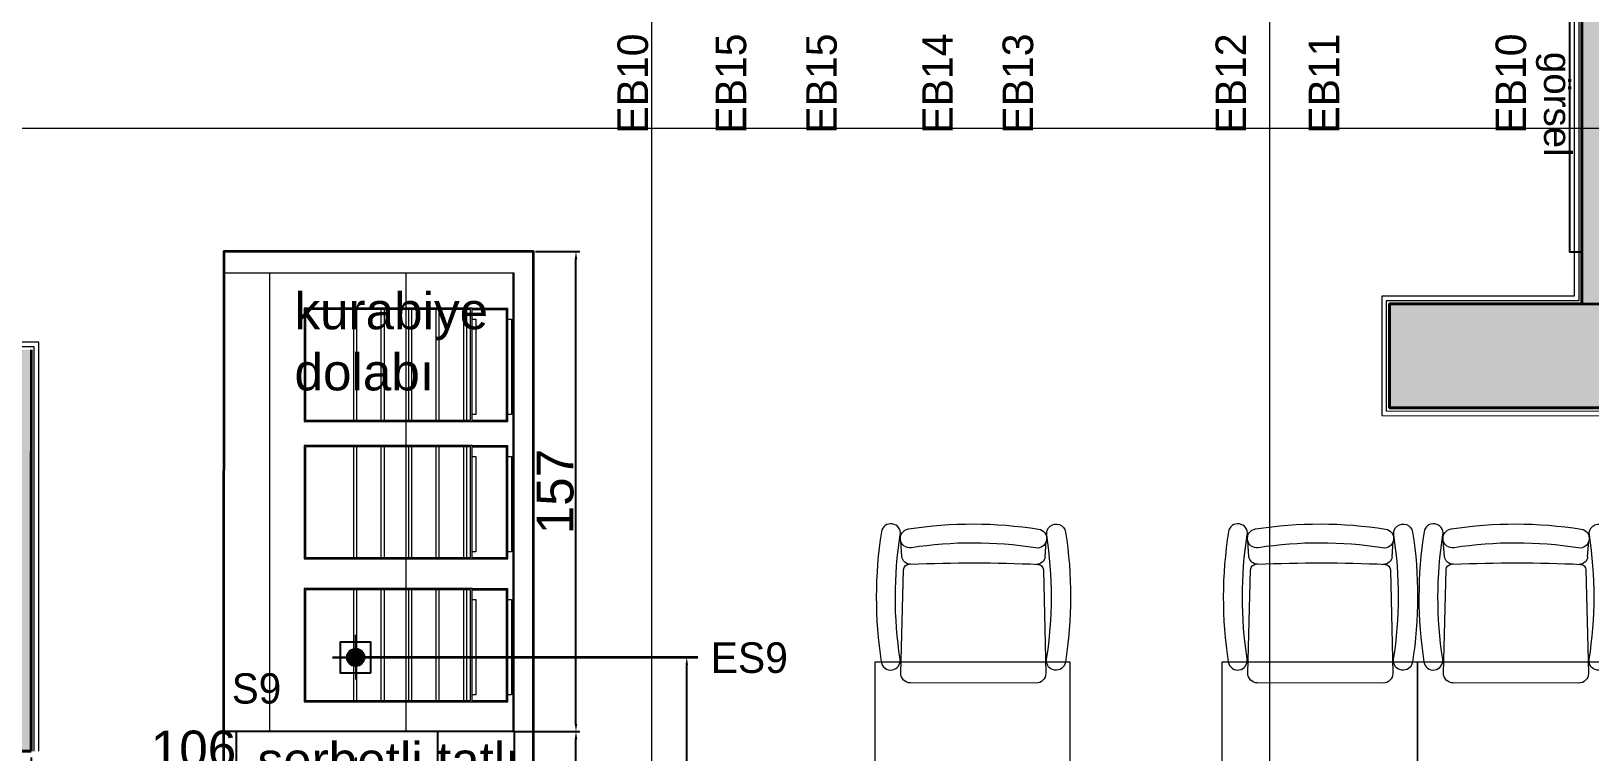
# Model space of a CAD drawing. Header units: millimetres. Extents: x 30084 to 42641, y -1284 to 1636.
# Drawn here: x 34789 to 35299, y 772 to 1008 of the extents above; entities that cross this region are included whole.
import ezdxf
from ezdxf.enums import TextEntityAlignment as Align

# ---------------------------------------------------------------- set-up
doc = ezdxf.new("R2010")
doc.units = ezdxf.units.MM
doc.layers.add('-DWG_ANA', color=7, linetype='Continuous')
doc.layers.add('t_makine', color=177, linetype='Continuous')
for name, color, linetype, lineweight in [('ELK', 1, 'Continuous', 35), ('no3_ahsap gorunus on ince', 34, 'Continuous', 13), ('no3_duvar kaplama', 8, 'Continuous', 0), ('no3_duvar mevcut', 4, 'Continuous', 35), ('no3_paslanmaz gorunus on', 163, 'Continuous', 15), ('no3_sandalye masa', 248, 'Continuous', 15), ('no3_yazı tefriş', 152, 'Continuous', 0), ('no3_ölçü tefriş', 252, 'Continuous', 0), ('t_yazı', 144, 'Continuous', 25)]:
    doc.layers.add(name, color=color, linetype=linetype, lineweight=lineweight)
doc.styles.add('20', font='GOTHIC.TTF', dxfattribs={"height": 10})
doc.styles.get("Standard").update_dxf_attribs({"font": 'arial.ttf'})
doc.styles.add('TAKSİM', font='GOTHIC.TTF', dxfattribs={"height": 20})
doc.styles.add('Ölçü50', font='arial.ttf', dxfattribs={"width": 0.7})
doc.dimstyles.new('ISO-25', dxfattribs={"dimtxt": 12, "dimasz": 2.5, "dimexe": 1.25, "dimexo": 0.625, "dimtad": 1, "dimdec": 0, "dimtxsty": 'Standard', "dimcen": 2.5, "dimadec": 0, "dimazin": 0, "dimtfac": 1, "dimtdec": 0, "dimtmove": 0, "dimatfit": 3, "dimfxl": 1, "dimarcsym": 0})

# ---------------------------------------------------------------- blocks, each defined once
blk = doc.blocks.new('K-BKLEME')
for p, q in [((28.51, 50.38), (29.01, 56.7)), ((-29.29, 50.29), (-29.81, 56.61)), ((-28.62, 44.96), (-29.62, 3.17)), ((28.98, 3.25), (27.85, 45.04)), ((-25.67, -0.78), (25.04, -0.7))]:
    blk.add_line(p, q)
for points in [[(-29.92, 8.87, -0.077504), (-29.99, 59.05, 1), (-37.61, 60.23, 0.077504), (-37.53, 7.67, 1)], [(-25.49, 53.81, -0.077504), (24.69, 53.88, 1), (25.87, 61.5, 0.077504), (-26.69, 61.42, 1)], [(29.25, 8.96, 0.077504), (29.18, 59.14, -1), (36.79, 60.34, -0.077504), (36.87, 7.78, -1)]]:
    blk.add_lwpolyline(points, format="xyb", close=True)
for centre, radius, start, end in [((25.13, 50.65), 3.39, 267.5228, 355.47671), ((-25.92, 50.57), 3.39, 184.69448, 272.6484), ((-26.36, 44.9), 2.26, 92.71973, 178.61685), ((-0.25, -519.63), 567.43, 87.45146, 92.6484), ((25.59, 44.98), 2.26, 1.55435, 87.45146), ((-25.67, 3.17), 3.95, 180.0856, 270.0856), ((25.03, 3.25), 3.95, 270.0856, 0.0856)]:
    blk.add_arc(centre, radius, start, end)
blk = doc.blocks.new('girişkat duvarlarım')
at = {"layer": 'no3_duvar kaplama'}
h = blk.add_hatch(color=251, dxfattribs=at)
h.dxf.hatch_style = 1
h.paths.add_polyline_path([(35924.39, 339.77), (35853.39, 339.77), (35853.39, 536.02), (36055.39, 536.02), (36055.39, 424.77), (35946.39, 424.77), (35946.39, 497.77), (35853.39, 497.77), (35853.39, 414.77), (35863.39, 414.77), (35863.39, 487.79), (35936.39, 487.77), (35936.39, 414.77), (36055.39, 414.77), (36065.39, 414.77), (36065.39, 546.02), (35856.78, 546.02), (35856.78, 913.02), (36572.78, 913.02), (36572.78, 561.02), (36591.17, 561.02), (36591.17, 931.41), (35838.39, 931.41), (35838.39, 324.77), (35909.39, 324.77), (35909.39, -127.98), (35839.39, -127.98), (35839.39, -223.98), (35729.39, -223.98), (35729.39, -537.98), (35740.39, -537.98), (35740.39, -238.98), (35854.39, -238.98), (35854.39, -142.98), (35924.39, -142.98)])
h = blk.add_hatch(color=251, dxfattribs=at)
h.dxf.hatch_style = 1
h.paths.add_polyline_path([(36509.78, 561.02), (36509.78, 527.02), (36584.78, 527.02), (36591.17, 527.02), (36591.17, 561.02)])
for points in [[(36572.78, 699.73), (36572.78, 561.02), (36509.78, 561.02), (36509.78, 527.02), (36584.78, 526.95)], [(36065.39, 414.77), (35936.41, 414.77)]]:
    blk.add_lwpolyline(points)
for points in [[(36066.39, 414.77), (36066.39, 547.02), (35857.78, 547.02), (35857.78, 912.02), (36222.56, 912.02), (36222.56, 839.5)], [(36067.89, 414.77), (36067.89, 548.52), (35859.28, 548.52), (35859.28, 910.52), (36221.06, 910.52), (36221.06, 839.5)], [(36570.28, 699.73), (36570.28, 563.52), (36507.28, 563.52), (36507.28, 524.52), (36584.78, 524.45)], [(36571.78, 699.73), (36571.78, 562.02), (36508.78, 562.02), (36508.78, 526.02), (36584.78, 525.95)]]:
    blk.add_lwpolyline(points, dxfattribs=at)
at = {"layer": 'no3_duvar mevcut'}
for p, q in [((36572.78, 561.02), (36572.78, 913.02)), ((36572.78, 561.02), (36572.78, 689.23, 0)), ((36509.78, 527.02), (36509.78, 561.02)), ((36509.78, 561.02), (36591.17, 561.02)), ((36065.39, 546.02), (36065.39, 414.77)), ((36584.78, 527.02), (36509.78, 527.02)), ((36065.39, 414.77), (36065.39, 512.77)), ((36065.39, 414.77), (36065.39, 512.77)), ((35936.39, 414.77), (36065.39, 414.77)), ((35936.39, 414.77), (36065.39, 414.77)), ((36065.39, 414.77), (35946.39, 414.77)), ((36065.39, 414.77), (35946.39, 414.77))]:
    blk.add_line(p, q, dxfattribs=at)
blk = doc.blocks.new('TEL RAF')
for p, q in [((73884.46, -15211.94, 0), (73884.46, -15253.14, 0)), ((73897.46, -15211.94, 0), (73884.46, -15211.94, 0)), ((73897.46, -15212.44, 0), (73884.46, -15212.44, 0)), ((73884.96, -15211.94, 0), (73884.96, -15253.14, 0)), ((73899.39, -15211.94, 0), (73899.39, -15253.14, 0)), ((73900.49, -15211.94, 0), (73900.49, -15253.14, 0)), ((73909.37, -15211.94, 0), (73909.37, -15253.14, 0)), ((73910.47, -15211.94, 0), (73910.47, -15253.14, 0)), ((73919.34, -15211.94, 0), (73919.34, -15253.14, 0)), ((73920.44, -15211.94, 0), (73920.44, -15253.14, 0)), ((73929.34, -15211.94, 0), (73929.34, -15253.14, 0)), ((73930.44, -15211.94, 0), (73930.44, -15253.14, 0)), ((73939.35, -15211.94, 0), (73939.35, -15253.14, 0)), ((73940.45, -15211.94, 0), (73940.45, -15253.14, 0)), ((73897.46, -15252.64, 0), (73884.46, -15252.64, 0)), ((73897.46, -15253.14, 0), (73884.46, -15253.14, 0))]:
    blk.add_line(p, q)
at = {"elevation": 0}
for points in [[(73884.46, -15249.19), (73883.12, -15249.19), (73883.12, -15214.53), (73884.46, -15214.53)], [(73897.46, -15249.19), (73896.12, -15249.19), (73896.12, -15214.53), (73897.46, -15214.53)], [(73957.96, -15212.44), (73897.96, -15212.44), (73897.96, -15252.64), (73957.96, -15252.64)]]:
    blk.add_lwpolyline(points, close=True, dxfattribs=at)
blk.add_lwpolyline([(73958.46, -15211.94), (73897.46, -15211.94), (73897.46, -15253.14), (73958.46, -15253.14), (73958.46, -15211.94)], dxfattribs=at)
blk = doc.blocks.new('*D103')
at = {"layer": 'Defpoints', "color": 0, "transparency": 16777216}
for p in [(34953.36, 936.02), (34967.21, 936.02), (34946.36, 779.02)]:
    blk.add_point(p, dxfattribs=at)
at = {"layer": 'no3_ölçü tefriş', "color": 0, "lineweight": -2, "transparency": 16777216}
for p, q in [((34953.99, 936.02), (34968.46, 936.02)), ((34967.21, 781.52), (34967.21, 933.52)), ((34946.99, 779.02), (34968.46, 779.02))]:
    blk.add_line(p, q, dxfattribs=at)
at = {"layer": 'no3_ölçü tefriş', "color": 0, "transparency": 16777216}
for points in [[(34966.79, 933.52), (34967.62, 933.52), (34967.21, 936.02)], [(34966.79, 781.52), (34967.62, 781.52), (34967.21, 779.02)]]:
    blk.add_solid(points, dxfattribs=at)
at = {"layer": 'no3_ölçü tefriş', "color": 0, "transparency": 16777216, "insert": (34960.46, 857.52), "char_height": 12, "attachment_point": 5, "rotation": 90}
blk.add_mtext('157', dxfattribs=at)
blk = doc.blocks.new('*D108')
at = {"layer": 'Defpoints', "color": 0, "transparency": 16777216}
for p in [(34946.36, 779.02), (34967.21, 779.02), (34967.21, 589.02)]:
    blk.add_point(p, dxfattribs=at)
at = {"layer": 'no3_ölçü tefriş', "color": 0, "lineweight": -2, "transparency": 16777216}
for p, q in [((34946.99, 779.02), (34968.46, 779.02)), ((34967.21, 591.52), (34967.21, 776.52)), ((34966.58, 589.02), (34965.96, 589.02))]:
    blk.add_line(p, q, dxfattribs=at)
at = {"layer": 'no3_ölçü tefriş', "color": 0, "transparency": 16777216}
for points in [[(34966.79, 776.52), (34967.62, 776.52), (34967.21, 779.02)], [(34966.79, 591.52), (34967.62, 591.52), (34967.21, 589.02)]]:
    blk.add_solid(points, dxfattribs=at)
at = {"layer": 'no3_ölçü tefriş', "color": 0, "transparency": 16777216, "insert": (34960.46, 684.02), "char_height": 12, "attachment_point": 5, "rotation": 90}
blk.add_mtext('190', dxfattribs=at)
blk = doc.blocks.new('A$C611F6802')
at = {"layer": '-DWG_ANA'}
h = blk.add_hatch(dxfattribs=at)
h.set_pattern_fill('ANSI31', color=1, style=0)
h.set_pattern_definition([(45, (-55670.1402, -22065.11067), (-0.08838834765, 0.08838834765), [])])
h.paths.add_polyline_path([(4.42, 7.7, 1), (10.14, 7.7, 1)])
at = {"layer": '-DWG_ANA', "color": 1}
for p, q in [((7.28, 7.7), (7.28, 15.26)), ((7.28, 15.26), (7.28, 0)), ((7.28, 7.63), (0, 7.63)), ((7.28, 7.63), (14.68, 7.63)), ((14.68, 7.63), (7.28, 7.63))]:
    blk.add_line(p, q, dxfattribs=at)
blk.add_lwpolyline([(2.28, 2.7), (12.28, 2.7), (12.28, 12.7), (2.28, 12.7)], close=True, dxfattribs=at)
blk.add_circle((7.28, 7.7), 2.86, dxfattribs=at)
blk = doc.blocks.new('*D141')
at = {"layer": 'Defpoints', "color": 0, "transparency": 16777216}
for p in [(35003.46, 803.29), (35006.43, 803.29), (35007.06, 675.95)]:
    blk.add_point(p, dxfattribs=at)
at = {"layer": 'no3_duvar mevcut', "color": 0, "linetype": 'Continuous', "lineweight": -2, "transparency": 16777216}
for p, q in [((35005.81, 803.29), (35002.21, 803.29)), ((35006.43, 675.95), (35002.21, 675.95))]:
    blk.add_line(p, q, dxfattribs=at)
at = {"layer": 'no3_duvar mevcut', "color": 0, "lineweight": -2, "transparency": 16777216}
blk.add_line((35003.46, 678.45), (35003.46, 800.79), dxfattribs=at)
at = {"layer": 'no3_duvar mevcut', "color": 0, "transparency": 16777216}
for points in [[(35003.05, 800.79), (35003.88, 800.79), (35003.46, 803.29)], [(35003.05, 678.45), (35003.88, 678.45), (35003.46, 675.95)]]:
    blk.add_solid(points, dxfattribs=at)
at = {"layer": 'no3_duvar mevcut', "color": 0, "transparency": 16777216, "insert": (34996.81, 739.62), "char_height": 12, "attachment_point": 5, "rotation": 90}
blk.add_mtext('127', dxfattribs=at)
blk = doc.blocks.new('*D142')
at = {"layer": 'Defpoints', "color": 0, "transparency": 16777216}
for p in [(34788.95, 796.01), (34895.17, 796.01), (34788.95, 766.52)]:
    blk.add_point(p, dxfattribs=at)
at = {"layer": 'no3_duvar mevcut', "color": 0, "linetype": 'Continuous', "lineweight": -2, "transparency": 16777216}
for p, q in [((34788.95, 770.52), (34788.95, 765.27)), ((34895.17, 770.52), (34895.17, 765.27))]:
    blk.add_line(p, q, dxfattribs=at)
at = {"layer": 'no3_duvar mevcut', "color": 0, "lineweight": -2, "transparency": 16777216}
blk.add_line((34892.67, 766.52), (34791.45, 766.52), dxfattribs=at)
at = {"layer": 'no3_duvar mevcut', "color": 0, "transparency": 16777216}
for points in [[(34791.45, 766.93), (34791.45, 766.1), (34788.95, 766.52)], [(34892.67, 766.93), (34892.67, 766.1), (34895.17, 766.52)]]:
    blk.add_solid(points, dxfattribs=at)
at = {"layer": 'no3_duvar mevcut', "color": 0, "transparency": 16777216, "insert": (34842.06, 773.27), "char_height": 12, "attachment_point": 5}
blk.add_mtext('106', dxfattribs=at)

msp = doc.modelspace()

# ---------------------------------------------------------------- linework, layer by layer
at = {"elevation": 0}
msp.add_lwpolyline([(35292.34, 1030.07), (35292.34, 935.96), (35296.34, 935.96), (35296.34, 1030.07)], close=True, dxfattribs=at)
at = {"layer": 'ELK', "color": 1}
msp.add_line((35007.06, 803.29), (34895.1, 803.29), dxfattribs=at)
at = {"layer": 'no3_ahsap gorunus on ince'}
for p, q in [((34953.36, 936.02), (34852, 936.02)), ((34852, 936.02), (34852, 929.02)), ((34953.36, 936.02), (34953.36, -2.61, 0))]:
    msp.add_line(p, q, dxfattribs=at)
at = {"layer": 'no3_duvar mevcut'}
msp.add_lwpolyline([(34490.45, -207.92), (34823.33, -208), (34823.35, -132.6), (34906.29, -132.6), (34906.29, -83.66), (34903.28, -83.66, 0.414214), (34943.27, -43.67), (34943.27, -2.61), (34953.36, -2.61), (34953.36, 936.02), (34852, 936.02), (34851.35, 77.34), (34876.37, 77.34), (34876.12, -7.63), (34863.39, -7.59), (34863.39, -83.66), (34823.38, -83.65), (34823.37, -79.92), (34490.45, -79.92), (34490.45, -199.92)], format="xyb", dxfattribs=at)
at = {"layer": 'no3_paslanmaz gorunus on'}
for p, q in [((34867, 779.02, 0), (34867, 929.02, 0)), ((34911.5, 929.02, 0), (34911.5, 779.02, 0)), ((34946.5, 929.02, 0), (34946.5, 779.02, 0))]:
    msp.add_line(p, q, dxfattribs=at)
msp.add_lwpolyline([(34947, 779.02), (34947, 929.02), (34852, 929.02), (34852, 779.02)], close=True, dxfattribs=at)
at = {"layer": 'no3_sandalye masa'}
for points in [[(35064.95, 801.75), (35064.95, 727.75), (35128.95, 727.75), (35128.95, 801.75)], [(35178.5, 801.75), (35178.5, 727.75), (35242.5, 727.75), (35242.5, 801.75)], [(35242.5, 801.75), (35242.5, 727.75), (35306.5, 727.75), (35306.5, 801.75)]]:
    msp.add_lwpolyline(points, close=True, dxfattribs=at)
at = {"layer": 'no3_yazı tefriş', "linetype": 'Continuous', "ltscale": 0.3}
for p, q in [((34991.95, 1355), (34991.95, -991.51)), ((35194.14, 1349.05), (35194.14, -997.46))]:
    msp.add_line(p, q, dxfattribs=at)
at = {"layer": 'no3_yazı tefriş'}
msp.add_line((34453.97, 976.48), (35447.58, 976.32), dxfattribs=at)
at = {"layer": 't_makine'}
for p, q in [((34852, 779.02), (34852, 589.02)), ((34947, 779.02), (34852, 779.02)), ((34856, 779.02, -1120.83), (34856, 589.02)), ((34922, 589.02), (34922, 779.02)), ((34947, 779.02), (34947, 589.02))]:
    msp.add_line(p, q, dxfattribs=at)

# ---------------------------------------------------------------- block references
at = {"layer": '-DWG_ANA', "color": 0, "rotation": 89.99999999999999}
msp.add_blockref('A$C611F6802', (34902.8, 796.01), dxfattribs=at)
at = {"layer": 'no3_duvar mevcut'}
msp.add_blockref('girişkat duvarlarım', (-1276.44, 357.89), dxfattribs=at)
at = {"layer": 'no3_paslanmaz gorunus on', "extrusion": (0, 0, -1), "xscale": -0.9000000000014552, "yscale": 0.9000000000014552, "zscale": -0.9000000000014552, "rotation": 180}
for p in [(-101440.91, -12810.31, 0), (-101440.91, -12855.23, 0), (-101440.91, -12902, 0)]:
    msp.add_blockref('TEL RAF', p, dxfattribs=at)
at = {"layer": 'no3_sandalye masa', "xscale": -0.8099999999983489, "yscale": 0.8100000000013098, "zscale": 0.8100000000013096, "rotation": 359.9999999999772}
for p in [(35096.95, 795.5), (35210.5, 795.5), (35274.5, 795.5)]:
    msp.add_blockref('K-BKLEME', p, dxfattribs=at)

# ---------------------------------------------------------------- texts
at = {"style": 'TAKSİM'}
msp.add_text('S9', height=9.9, dxfattribs=at).set_placement((34854.58, 788.19, 0))
at = {"layer": 'ELK', "color": 1, "style": '20'}
for s, p in [('EB10', (34990.77, 990.99)), ('EB15', (35022.9, 990.99)), ('EB15', (35052.53, 990.99)), ('EB14', (35090.5, 990.99)), ('EB13', (35116.79, 990.99)), ('EB12', (35186.48, 990.99)), ('EB11', (35216.94, 990.99)), ('EB10', (35278.1, 990.99))]:
    msp.add_text(s, height=10, rotation=90, dxfattribs=at).set_placement(p, align=Align.CENTER)
msp.add_text('ES9', height=10, dxfattribs=at).set_placement((35011.28, 798.21))
at = {"layer": 'no3_yazı tefriş', "extrusion": (1.38808e-07, 2.56536e-07, 1), "char_height": 12, "width": 102.1035, "attachment_point": 4, "text_direction": (1, 0, 0)}
for s, insert in [('kurabiye dolabı ', (34875.11, 906.54, 0)), ('serbetli tatlı dolabı ', (34863.01, 759.49, 0))]:
    msp.add_mtext(s, dxfattribs=dict(at, insert=insert))
at = {"layer": 't_yazı', "style": 'Ölçü50'}
msp.add_text('görsel  ', height=9, rotation=270, dxfattribs=at).set_placement((35283.96, 1001.33, 0))

# ---------------------------------------------------------------- dimensions: what is measured, and where the dimension line sits
at = {"layer": 'no3_duvar mevcut'}
dim = msp.add_linear_dim(base=(35003.46, 803.29), p1=(35007.06, 675.95), p2=(35006.43, 803.29), angle=90, dimstyle='ISO-25', override={"dimtmove": 1, "dimfxl": 4, "dimfxlon": 1}, dxfattribs=at)
dim.commit()
dim.dimension.update_dxf_attribs({"geometry": '*D141', "text_midpoint": (34996.81, 739.62)})
dim = msp.add_linear_dim(base=(34788.95, 766.52), p1=(34895.17, 796.01), p2=(34788.95, 796.01), dimstyle='ISO-25', override={"dimfxl": 4, "dimfxlon": 1}, dxfattribs=at)
dim.commit()
dim.dimension.update_dxf_attribs({"geometry": '*D142', "text_midpoint": (34842.06, 773.27)})
at = {"layer": 'no3_ölçü tefriş'}
dim = msp.add_linear_dim(base=(34967.21, 936.02), p1=(34946.36, 779.02), p2=(34953.36, 936.02), angle=90, dimstyle='ISO-25', dxfattribs=at)
dim.commit()
dim.dimension.update_dxf_attribs({"geometry": '*D103', "text_midpoint": (34967.21, 857.52), "dimtype": 160})
dim = msp.add_linear_dim(base=(34967.21, 779.02), p1=(34967.21, 589.02), p2=(34946.36, 779.02), angle=90, dimstyle='ISO-25', dxfattribs=at)
dim.commit()
dim.dimension.update_dxf_attribs({"geometry": '*D108', "text_midpoint": (34960.46, 684.02)})

doc.saveas('drawing.dxf')
